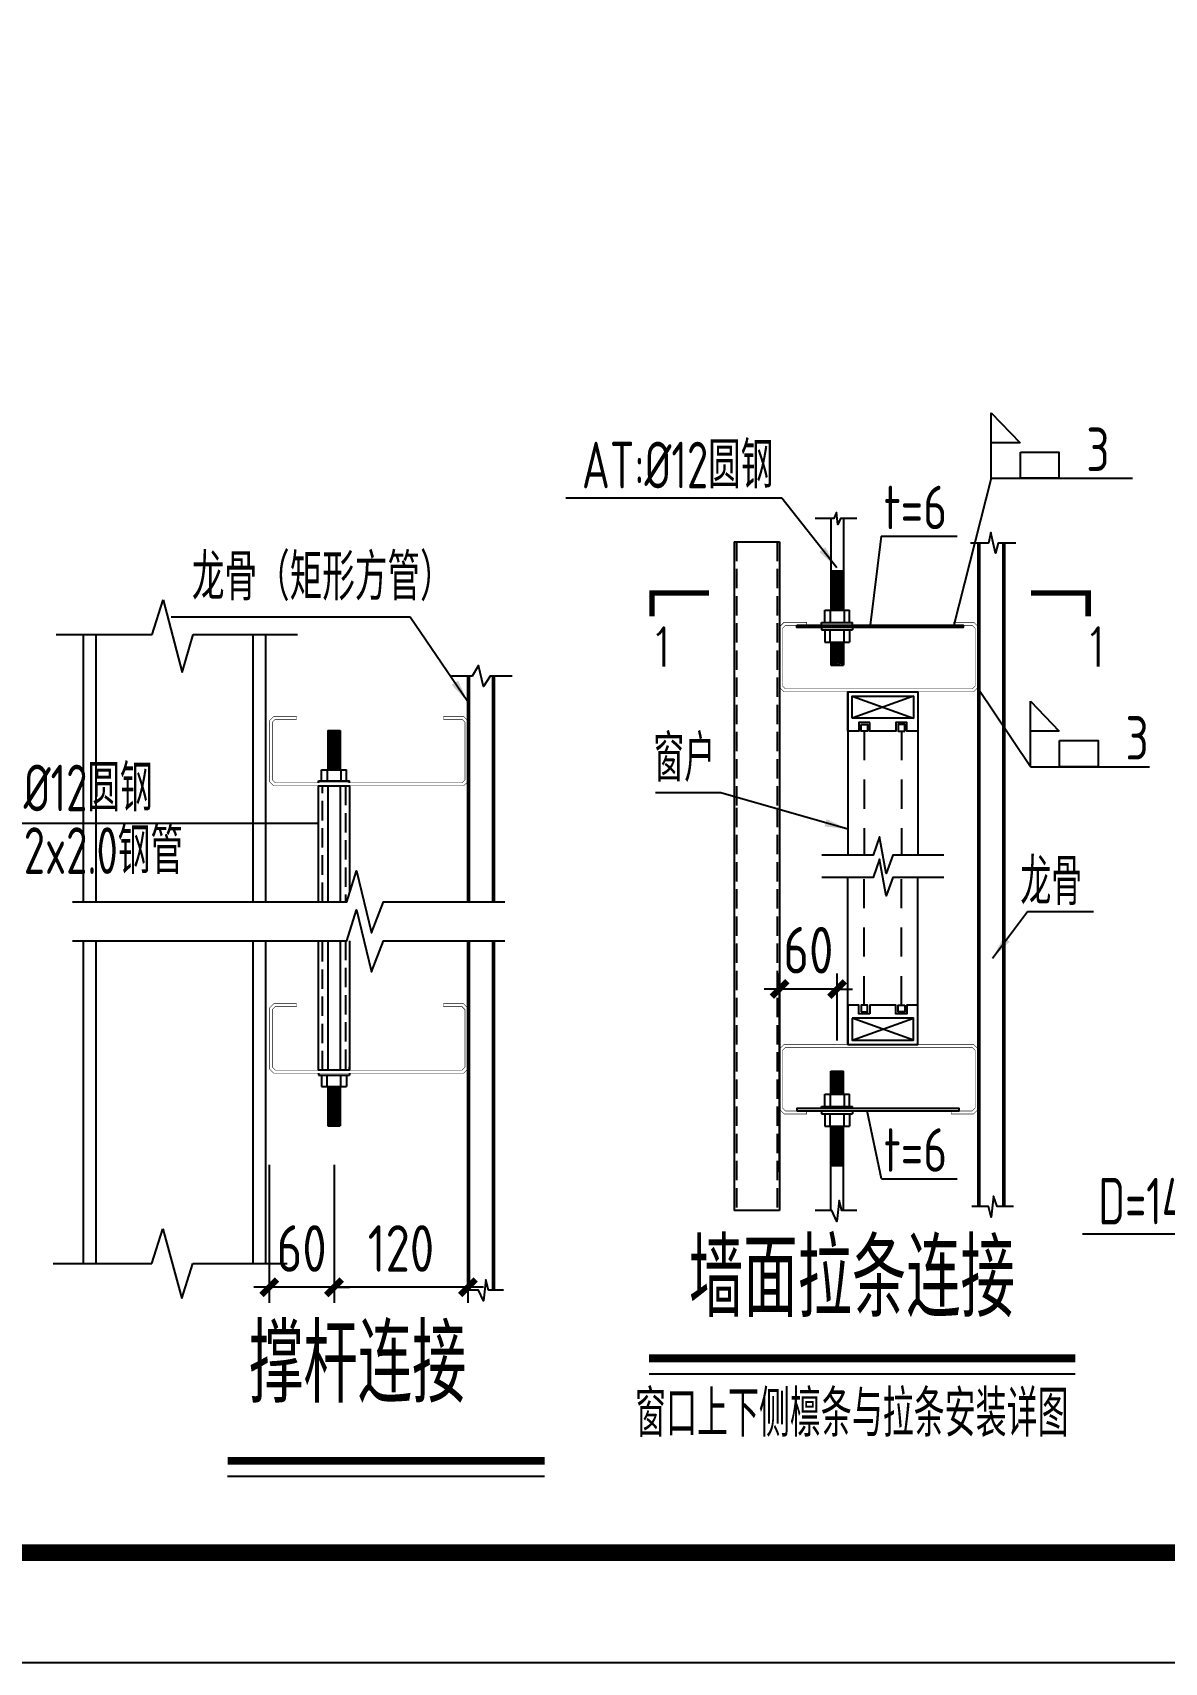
# Model space of a CAD drawing. Extents: x -33967 to 1773478, y -1022458 to -784650.
# Drawn here: x 1406397 to 1420984, y -1022458 to -1001458 of the extents above; entities that cross this region are included whole.
import ezdxf
from ezdxf.enums import TextEntityAlignment as Align

# ---------------------------------------------------------------- set-up
doc = ezdxf.new("R2010")
doc.units = 0
doc.header["$LTSCALE"] = 1000
doc.header["$MEASUREMENT"] = 0
doc.linetypes.add('DASH', pattern=[0.35, 0.25, -0.1])
doc.linetypes.add('x2', pattern=[1.25, 0.75, -0.5])
for name, color, linetype in [('AXIS', 3, 'Continuous'), ('BEAM', 4, 'Continuous'), ('GZ', 50, 'Continuous'), ('LT', 27, 'Continuous'), ('PUB_TEXT', 7, 'Continuous'), ('PUB_TITLE', 4, 'Continuous'), ('PZ', 202, 'Continuous'), ('TEXT', 7, 'Continuous'), ('THIN', 7, 'Continuous'), ('WINDOW', 4, 'Continuous'), ('细实线', 6, 'Continuous')]:
    doc.layers.add(name, color=color, linetype=linetype)
doc.styles.add('_TCH_DIM_T3', font='SIMPLEX', dxfattribs={"width": 0.705882, "bigfont": 'GBCBIG'})
doc.styles.add('C', font='tssdeng.shx', dxfattribs={"height": 3, "bigfont": 'tssdchn.shx'})
doc.styles.add('SIM-TSSC', font='simplex.shx', dxfattribs={"width": 0.8, "bigfont": 'tssdchn.shx'})
doc.styles.add('TSSD_Dimension', font='Tssdeng.shx', dxfattribs={"width": 0.8, "bigfont": 'hztxt.shx'})
doc.styles.add('TSSD_Label', font='tssdeng.shx', dxfattribs={"width": 0.7, "bigfont": 'hztxt.shx'})
doc.styles.add('标准字体', font='tssdeng.shx', dxfattribs={"width": 0.7, "bigfont": 'tssdchn.shx'})
doc.dimstyles.new('TCH-200-1', dxfattribs={"dimtxt": 595, "dimasz": 200, "dimexe": 500, "dimexo": 600, "dimgap": 252.5, "dimtad": 1, "dimdec": 0, "dimzin": 0, "dimdsep": 46, "dimtxsty": '_TCH_DIM_T3', "dimblk": 'ARCHTICK', "dimcen": 0.09, "dimclrd": 3, "dimclre": 3, "dimclrt": 7, "dimazin": 2, "dimtfac": 1, "dimtdec": 0, "dimtix": 1, "dimtmove": 2, "dimatfit": 3, "dimfxl": 1, "dimtolj": 1, "dimtzin": 0, "dimarcsym": 0})
doc.dimstyles.new('TSSD_20_200', dxfattribs={"dimtxt": 600, "dimasz": 200, "dimexe": 200, "dimexo": 500, "dimgap": 200, "dimtad": 1, "dimdec": 0, "dimlfac": 0.05, "dimzin": 0, "dimdsep": 46, "dimtxsty": 'TSSD_Dimension', "dimblk": 'ARCHTICK', "dimblk1": 'ARCHTICK', "dimblk2": 'ARCHTICK', "dimcen": 0, "dimdle": 200, "dimclrt": 7, "dimadec": 0, "dimazin": 0, "dimtfac": 1, "dimtdec": 0, "dimtix": 1, "dimtmove": 2, "dimatfit": 3, "dimfxl": 1, "dimtolj": 1, "dimtzin": 0, "dimarcsym": 0})

# ---------------------------------------------------------------- blocks, each defined once
blk = doc.blocks.new('_ArchTick')
at = {"color": 0, "linetype": 'ByBlock', "const_width": 0.4}
blk.add_lwpolyline([(-0.5, -0.5), (0.5, 0.5)], dxfattribs=at)
blk = doc.blocks.new('*D1866')
at = {"layer": 'AXIS', "color": 0, "linetype": 'ByBlock', "lineweight": -2, "transparency": 16777216}
for p, q in [((1410283, -1016046), (1410283, -1017825)), ((1412008, -1016138), (1412008, -1017825)), ((1412208, -1017625), (1410083, -1017625))]:
    blk.add_line(p, q, dxfattribs=at)
at = {"layer": 'Defpoints', "color": 0, "linetype": 'ByBlock', "transparency": 16777216}
for p in [(1410283, -1015546, 2889), (1412008, -1015638), (1410283, -1017625)]:
    blk.add_point(p, dxfattribs=at)
at = {"layer": 'AXIS', "color": 0, "linetype": 'ByBlock', "lineweight": -2, "transparency": 16777216, "xscale": 200, "yscale": 200, "zscale": 200, "rotation": 180}
blk.add_blockref('_ArchTick', (1410283, -1017625), dxfattribs=at)
at = {"layer": 'AXIS', "color": 0, "linetype": 'ByBlock', "lineweight": -2, "transparency": 16777216, "xscale": 200, "yscale": 200, "zscale": 200}
blk.add_blockref('_ArchTick', (1412008, -1017625), dxfattribs=at)
at = {"layer": 'AXIS', "color": 7, "linetype": 'ByBlock', "transparency": 16777216, "insert": (1411145, -1017125), "char_height": 600, "attachment_point": 5, "style": 'TSSD_Dimension'}
blk.add_mtext('\\A1;120', dxfattribs=at)
blk = doc.blocks.new('*D1867')
at = {"layer": 'AXIS', "color": 0, "linetype": 'ByBlock', "lineweight": -2, "transparency": 16777216}
for p, q in [((1409448, -1016046), (1409448, -1017825)), ((1410283, -1016046), (1410283, -1017825)), ((1409448, -1017625), (1409248, -1017625)), ((1410283, -1017625), (1409448, -1017625)), ((1410283, -1017625), (1410483, -1017625))]:
    blk.add_line(p, q, dxfattribs=at)
at = {"layer": 'Defpoints', "color": 0, "linetype": 'ByBlock', "transparency": 16777216}
for p in [(1409448, -1015546), (1410283, -1015546), (1409448, -1017625)]:
    blk.add_point(p, dxfattribs=at)
at = {"layer": 'AXIS', "color": 0, "linetype": 'ByBlock', "lineweight": -2, "transparency": 16777216, "xscale": 200, "yscale": 200, "zscale": 200}
blk.add_blockref('_ArchTick', (1409448, -1017625), dxfattribs=at)
at = {"layer": 'AXIS', "color": 0, "linetype": 'ByBlock', "lineweight": -2, "transparency": 16777216, "xscale": 200, "yscale": 200, "zscale": 200, "rotation": 180}
blk.add_blockref('_ArchTick', (1410283, -1017625), dxfattribs=at)
at = {"layer": 'AXIS', "color": 7, "linetype": 'ByBlock', "transparency": 16777216, "insert": (1409865, -1017125), "char_height": 600, "attachment_point": 5, "style": 'TSSD_Dimension'}
blk.add_mtext('\\A1;60', dxfattribs=at)
blk = doc.blocks.new('*D1910')
at = {"layer": 'AXIS', "color": 0, "linetype": 'ByBlock', "lineweight": -2, "transparency": 16777216}
for p, q in [((1416024, -1016136), (1416024, -1013582)), ((1416766, -1014446), (1416766, -1013582)), ((1416024, -1013782), (1415824, -1013782)), ((1416766, -1013782), (1416024, -1013782)), ((1416766, -1013782), (1416966, -1013782))]:
    blk.add_line(p, q, dxfattribs=at)
at = {"layer": 'Defpoints', "color": 0, "linetype": 'ByBlock', "transparency": 16777216}
for p in [(1416024, -1013782), (1416766, -1014946), (1416024, -1016636)]:
    blk.add_point(p, dxfattribs=at)
at = {"layer": 'AXIS', "color": 0, "linetype": 'ByBlock', "lineweight": -2, "transparency": 16777216, "xscale": 200, "yscale": 200, "zscale": 200}
blk.add_blockref('_ArchTick', (1416024, -1013782), dxfattribs=at)
at = {"layer": 'AXIS', "color": 0, "linetype": 'ByBlock', "lineweight": -2, "transparency": 16777216, "xscale": 200, "yscale": 200, "zscale": 200, "rotation": 180}
blk.add_blockref('_ArchTick', (1416766, -1013782), dxfattribs=at)
at = {"layer": 'AXIS', "color": 7, "linetype": 'ByBlock', "transparency": 16777216, "insert": (1416395, -1013282), "char_height": 600, "attachment_point": 5, "style": 'TSSD_Dimension'}
blk.add_mtext('\\A1;60', dxfattribs=at)

msp = doc.modelspace()

# ---------------------------------------------------------------- linework, layer by layer
for p, q in [((1418751.8, -1006356.9), (1419123.7, -1006742.9)), ((1418751.8, -1007199.3), (1418751.8, -1006356.9)), ((1419123.7, -1006742.9), (1418751.8, -1006742.9)), ((1415437.9, -1008018.8), (1416023.6, -1008018.8)), ((1415437.9, -1008018.8), (1415437.9, -1011445.8)), ((1416023.6, -1008018.8), (1416023.6, -1011445.8)), ((1416606.1, -1008898.8, -1444.7), (1416926.1, -1008898.8, -1444.7)), ((1416606.1, -1009058.8, -1444.7), (1416606.1, -1008898.8, -1444.7)), ((1416676.9, -1008898.8, -1444.7), (1416676.9, -1009058.8, -1444.7)), ((1416855.3, -1008898.8, -1444.7), (1416855.3, -1009058.8, -1444.7)), ((1416926.1, -1009058.8, -1444.7), (1416926.1, -1008898.8, -1444.7)), ((1416566.1, -1009058.8, -1444.7), (1416966.1, -1009058.8, -1444.7)), ((1416566.1, -1009087, -1444.7), (1416566.1, -1009058.8, -1444.7)), ((1416566.1, -1009125.4, -1444.7), (1416566.1, -1009152.1, -1444.7)), ((1416566.1, -1009152.1, -1444.7), (1416966.1, -1009152.1, -1444.7)), ((1416606.1, -1009152.1, -1444.7), (1416606.1, -1009312.1, -1444.7)), ((1416676.9, -1009312.1, -1444.7), (1416676.9, -1009152.1, -1444.7)), ((1416855.3, -1009312.1, -1444.7), (1416855.3, -1009152.1, -1444.7)), ((1416926.1, -1009152.1, -1444.7), (1416926.1, -1009312.1, -1444.7)), ((1416966.1, -1009087, -1444.7), (1416966.1, -1009058.8, -1444.7)), ((1416966.1, -1009125.4, -1444.7), (1416966.1, -1009152.1, -1444.7)), ((1416606.1, -1009312.1, -1444.7), (1416926.1, -1009312.1, -1444.7)), ((1419256.3, -1010075), (1419628.2, -1010461)), ((1419256.3, -1010917.4), (1419256.3, -1010075)), ((1419628.2, -1010461), (1419256.3, -1010461)), ((1410122.6, -1011099.3, 2889.5), (1410122.6, -1010955.7, 2889.5)), ((1410122.6, -1010955.7, 2889.5), (1410442.6, -1010955.7, 2889.5)), ((1410193.5, -1010955.7, 2889.5), (1410193.5, -1011099.3, 2889.5)), ((1410371.8, -1010955.7, 2889.5), (1410371.8, -1011099.3, 2889.5)), ((1410442.6, -1011099.3, 2889.5), (1410442.6, -1010955.7, 2889.5)), ((1415437.9, -1011445.8), (1415437.9, -1016636.1)), ((1416023.6, -1011445.8), (1416023.6, -1016636.1)), ((1410082.6, -1014865.9, 2889.5), (1410082.6, -1014892.5, 2889.5)), ((1410082.6, -1014892.5, 2889.5), (1410482.6, -1014892.5, 2889.5)), ((1410122.6, -1014892.5, 2889.5), (1410122.6, -1015039.2, 2889.5)), ((1410193.5, -1015039.2, 2889.5), (1410193.5, -1014892.5, 2889.5)), ((1410371.8, -1015039.2, 2889.5), (1410371.8, -1014892.5, 2889.5)), ((1410442.6, -1014892.5, 2889.5), (1410442.6, -1015039.2, 2889.5)), ((1410482.6, -1014865.9, 2889.5), (1410482.6, -1014892.5, 2889.5)), ((1410122.6, -1015039.2, 2889.5), (1410442.6, -1015039.2, 2889.5)), ((1416606.1, -1015136.5), (1416926.1, -1015136.5)), ((1416606.1, -1015296.5), (1416606.1, -1015136.5)), ((1416676.9, -1015136.5), (1416676.9, -1015296.5)), ((1416855.3, -1015136.5), (1416855.3, -1015296.5)), ((1416926.1, -1015296.5), (1416926.1, -1015136.5)), ((1416566.1, -1015323.1), (1416566.1, -1015296.5)), ((1416566.1, -1015296.5), (1416966.1, -1015296.5)), ((1416966.1, -1015323.1), (1416966.1, -1015296.5)), ((1416566.1, -1015361.5), (1416566.1, -1015389.8)), ((1416566.1, -1015389.8), (1416966.1, -1015389.8)), ((1416606.1, -1015389.8), (1416606.1, -1015549.8)), ((1416606.1, -1015549.8), (1416926.1, -1015549.8)), ((1416676.9, -1015549.8), (1416676.9, -1015389.8)), ((1416855.3, -1015549.8), (1416855.3, -1015389.8)), ((1416926.1, -1015389.8), (1416926.1, -1015549.8)), ((1416966.1, -1015361.5), (1416966.1, -1015389.8)), ((1416023.6, -1016636.1), (1415437.9, -1016636.1))]:
    msp.add_line(p, q)
at = {"linetype": 'DASH'}
for p, q in [((1415469.5, -1008018.8), (1415469.5, -1011445.8)), ((1415992.1, -1008018.8), (1415992.1, -1011445.8)), ((1415469.5, -1011445.8), (1415469.5, -1016636.1)), ((1415992.1, -1011445.8), (1415992.1, -1016636.1))]:
    msp.add_line(p, q, dxfattribs=at)
for points, elevation in [([(1419128.1, -1006863), (1419624, -1006863), (1419624, -1007199.3), (1419128.1, -1007199.3)], 0), ([(1416244.6, -1009095.4), (1418391.3, -1009095.4), (1418391.3, -1009125.4), (1416244.6, -1009125.4)], -1444.7), ([(1419632.6, -1010581.1), (1420128.5, -1010581.1), (1420128.5, -1010917.4), (1419632.6, -1010917.4)], 0), ([(1416244.8, -1015353.1), (1418339.9, -1015353.1), (1418339.9, -1015323.1), (1416244.8, -1015323.1)], 0)]:
    msp.add_lwpolyline(points, close=True, dxfattribs=dict(elevation=elevation))
for points in [[(1406910, -1012659.1), (1407390, -1012659.1), (1410445.9, -1012659.1), (1410573.9, -1012259.1), (1410763.2, -1013058.1), (1410919.5, -1012659.1), (1411189.1, -1012659.1), (1412481.8, -1012659.1)], [(1406910, -1013159.6), (1407390, -1013159.6), (1410445.9, -1013159.6), (1410573.9, -1012759.6), (1410763.2, -1013558.6), (1410919.5, -1013159.6), (1411189.1, -1013159.6), (1412481.8, -1013159.6)]]:
    msp.add_lwpolyline(points)
at = {"color": 3, "const_width": 100, "elevation": 0}
msp.add_lwpolyline([(1414343, -1018540.6), (1419835, -1018540.6)], dxfattribs=at)
at = {"color": 3, "elevation": 0}
msp.add_lwpolyline([(1414343, -1018740.6), (1419835, -1018740.6)], dxfattribs=at)
at = {"color": 3, "const_width": 100}
msp.add_lwpolyline([(1408910.7, -1019860), (1412996.3, -1019860)], dxfattribs=at)
at = {"color": 3}
msp.add_lwpolyline([(1408910.7, -1020060), (1412996.3, -1020060)], dxfattribs=at)
at = {"layer": 'AXIS', "linetype": 'ByBlock'}
for p, q in [((1418751.8, -1007199.3), (1418268.8, -1009095.4, -1444.7)), ((1418751.8, -1007199.3), (1420570.5, -1007199.3)), ((1417335.3, -1007948.1), (1417192.9, -1009095.4, -1444.7)), ((1417335.3, -1007948.1), (1418311.6, -1007948.1)), ((1419256.3, -1010917.4), (1418577, -1009902, -1444.7)), ((1419256.3, -1010917.4), (1420791.4, -1010917.4)), ((1405335.5, -1011644.1, 1290.3), (1410082.6, -1011644.1)), ((1417336.7, -1016227.3, 1444.7), (1417152.3, -1015353.1)), ((1417336.7, -1016227.3, 1444.7), (1418313, -1016227.3, 1444.7))]:
    msp.add_line(p, q, dxfattribs=at)
at = {"layer": 'AXIS', "color": 3, "const_width": 70, "elevation": 0}
for points in [[(1415115.3, -1008678.6), (1414379.3, -1008678.6), (1414379.3, -1008980.1)], [(1419265.3, -1008678.6), (1420001.3, -1008678.6), (1420001.3, -1008980.1)]]:
    msp.add_lwpolyline(points, dxfattribs=at)
at = {"layer": 'BEAM', "linetype": 'ByBlock'}
msp.add_line((1406885.2, -1009215.8), (1407048.5, -1009215.8), dxfattribs=at)
at = {"layer": 'GZ'}
for p, q in [((1407936.7, -1009215.8), (1408079.7, -1008766.7)), ((1408079.7, -1008766.7), (1408324.7, -1009705.1)), ((1406702.4, -1009215.8), (1407936.7, -1009215.8)), ((1407048.5, -1009215.8), (1407048.5, -1012659.1)), ((1407211.9, -1009215.8), (1407211.9, -1012659.1)), ((1408324.7, -1009705.1), (1408467.6, -1009215.8)), ((1408467.6, -1009215.8), (1409811.8, -1009215.8)), ((1409234.3, -1009215.8), (1409234.3, -1012659.1)), ((1409397.6, -1009215.8), (1409397.6, -1012659.1)), ((1407048.5, -1013159.6), (1407048.5, -1017319.2)), ((1407211.9, -1013159.6), (1407211.9, -1017319.2)), ((1409234.3, -1013159.6), (1409234.3, -1017319.2)), ((1409397.6, -1013159.6), (1409397.6, -1017319.2)), ((1407933.3, -1017319.2), (1408076.2, -1016870.1)), ((1408076.2, -1016870.1), (1408321.2, -1017768.4)), ((1406662.3, -1017319.2), (1407933.3, -1017319.2)), ((1408321.2, -1017768.4), (1408464.1, -1017319.2)), ((1408464.1, -1017319.2), (1409679, -1017319.2))]:
    msp.add_line(p, q, dxfattribs=at)
at = {"layer": 'LT', "elevation": -1444.7}
for points in [[(1419069.8, -1008037.7), (1418841.2, -1008037.7), (1418805.4, -1008168), (1418748.2, -1007898.5), (1418717.4, -1008037.7), (1418483.1, -1008037.7)], [(1418583.6, -1016582.2), (1418583.6, -1008037.7)], [(1418603.6, -1016582.2), (1418603.6, -1008037.7)], [(1418901.1, -1008037.7), (1418901.1, -1016582.2)], [(1418921.1, -1008037.7), (1418921.1, -1016582.2)], [(1419040.9, -1016582.2), (1418829.1, -1016582.2), (1418781.3, -1016451.9), (1418751.2, -1016721.5), (1418717.4, -1016582.2), (1418502.5, -1016582.2)]]:
    msp.add_lwpolyline(points, dxfattribs=at)
at = {"layer": 'LT', "linetype": 'ByBlock', "const_width": 6.4}
for points, elevation in [([(1418268.8, -1009095.4), (1418268.8, -1009057), (1418526, -1009057), (1418583.6, -1009114.6), (1418583.6, -1009895.4), (1418526, -1009953), (1416081.2, -1009953), (1416023.6, -1009895.4), (1416023.6, -1009114.6), (1416081.2, -1009057), (1416373.3, -1009057), (1416373.3, -1009095.4), (1416100.4, -1009095.4), (1416062, -1009133.8), (1416062, -1009876.2), (1416100.4, -1009914.6), (1418506.8, -1009914.6), (1418545.2, -1009876.2), (1418545.2, -1009133.8), (1418506.8, -1009095.4), (1418320.3, -1009095.4)], -1444.7), ([(1418234.6, -1015353.1), (1418234.6, -1015391.5), (1418526, -1015391.5), (1418583.6, -1015333.9), (1418583.6, -1014553.1), (1418526, -1014495.5), (1416081.2, -1014495.5), (1416023.6, -1014553.1), (1416023.6, -1015333.9), (1416081.2, -1015391.5), (1416373.3, -1015391.5), (1416373.3, -1015353.1), (1416100.4, -1015353.1), (1416062, -1015314.7), (1416062, -1014572.3), (1416100.4, -1014533.9), (1418506.8, -1014533.9), (1418545.2, -1014572.3), (1418545.2, -1015314.7), (1418506.8, -1015353.1), (1418257.1, -1015353.1)], 0)]:
    msp.add_lwpolyline(points, close=True, dxfattribs=dict(at, elevation=elevation))
at = {"layer": 'LT'}
for points in [[(1412577.6, -1009752.4), (1412292.9, -1009752.4), (1412209.4, -1009882.7), (1412145.5, -1009613.1), (1412061.7, -1009752.4), (1411794.1, -1009752.4)], [(1412008.3, -1012659.1), (1412008.3, -1009752.4)], [(1412028.3, -1012659.1), (1412028.3, -1009752.4)], [(1412325.8, -1009752.4), (1412325.8, -1012659.1)], [(1412345.8, -1009752.4), (1412345.8, -1012659.1)], [(1412008.3, -1017660.1), (1412008.3, -1013159.6)], [(1412028.3, -1017660.1), (1412028.3, -1013159.6)], [(1412325.8, -1013159.6), (1412325.8, -1017660.1)], [(1412345.8, -1013159.6), (1412345.8, -1017660.1)], [(1412465.6, -1017660.1), (1412273.1, -1017660.1), (1412238.6, -1017529.8), (1412208.5, -1017799.3), (1412142.1, -1017660.1), (1411927.2, -1017660.1)]]:
    msp.add_lwpolyline(points, dxfattribs=at)
at = {"layer": 'LT', "linetype": 'ByBlock', "const_width": 6.4}
for points in [[(1411693.5, -1010306.7), (1411693.5, -1010268.3), (1411950.7, -1010268.3), (1412008.3, -1010325.9), (1412008.3, -1011106.7), (1411950.7, -1011164.3), (1409505.9, -1011164.3), (1409448.3, -1011106.7), (1409448.3, -1010325.9), (1409505.9, -1010268.3), (1409798, -1010268.3), (1409798, -1010306.7), (1409525.1, -1010306.7), (1409486.7, -1010345.1), (1409486.7, -1011087.5), (1409525.1, -1011125.9), (1411931.5, -1011125.9), (1411969.9, -1011087.5), (1411969.9, -1010345.1), (1411931.5, -1010306.7), (1411745, -1010306.7)], [(1411693.5, -1014009.3), (1411693.5, -1013970.9), (1411950.7, -1013970.9), (1412008.3, -1014028.5), (1412008.3, -1014809.3), (1411950.7, -1014866.9), (1409505.9, -1014866.9), (1409448.3, -1014809.3), (1409448.3, -1014028.5), (1409505.9, -1013970.9), (1409798, -1013970.9), (1409798, -1014009.3), (1409525.1, -1014009.3), (1409486.7, -1014047.7), (1409486.7, -1014790.1), (1409525.1, -1014828.5), (1411931.5, -1014828.5), (1411969.9, -1014790.1), (1411969.9, -1014047.7), (1411931.5, -1014009.3), (1411745, -1014009.3)]]:
    msp.add_lwpolyline(points, close=True, dxfattribs=at)
at = {"layer": 'PUB_TITLE'}
msp.add_lwpolyline([(1394494.4, -1022458.4), (1513294.4, -1022458.4), (1513294.4, -938458.4), (1394494.4, -938458.4)], close=True, dxfattribs=at)
at = {"layer": 'PUB_TITLE', "const_width": 212.1}
msp.add_lwpolyline([(1397314.7, -1021044.2), (1397314.7, -939872.6), (1511294.4, -939872.6), (1511294.4, -1021044.2)], close=True, dxfattribs=at)
at = {"layer": 'PZ'}
for p, q in [((1416686.1, -1007719.9, -1444.7), (1416686.1, -1008898.8, -1444.7)), ((1416846.1, -1007719.9, -1444.7), (1416846.1, -1008898.8, -1444.7)), ((1416686.1, -1008411.5, -1444.7), (1416832.7, -1008392.1, -1444.7)), ((1416686.1, -1008392.1, -1444.7), (1416846.1, -1008392.1, -1444.7)), ((1416686.1, -1008432.7, -1444.7), (1416846.1, -1008411.5, -1444.7)), ((1416686.1, -1008453.9, -1444.7), (1416846.1, -1008432.7, -1444.7)), ((1416686.1, -1008475.1, -1444.7), (1416846.1, -1008453.9, -1444.7)), ((1416686.1, -1008496.3, -1444.7), (1416846.1, -1008475.1, -1444.7)), ((1416686.1, -1008517.4, -1444.7), (1416846.1, -1008496.3, -1444.7)), ((1416686.1, -1008538.6, -1444.7), (1416846.1, -1008517.4, -1444.7)), ((1416686.1, -1008559.8, -1444.7), (1416846.1, -1008538.6, -1444.7)), ((1416686.1, -1008581, -1444.7), (1416846.1, -1008559.8, -1444.7)), ((1416686.1, -1008602.2, -1444.7), (1416846.1, -1008581, -1444.7)), ((1416686.1, -1008623.4, -1444.7), (1416846.1, -1008602.2, -1444.7)), ((1416686.1, -1008644.5, -1444.7), (1416846.1, -1008623.4, -1444.7)), ((1416686.1, -1008665.7, -1444.7), (1416846.1, -1008644.5, -1444.7)), ((1416686.1, -1008686.9, -1444.7), (1416846.1, -1008665.7, -1444.7)), ((1416686.1, -1008708.1, -1444.7), (1416846.1, -1008686.9, -1444.7)), ((1416686.1, -1008729.3, -1444.7), (1416846.1, -1008708.1, -1444.7)), ((1416686.1, -1008750.5, -1444.7), (1416846.1, -1008729.3, -1444.7)), ((1416686.1, -1008771.7, -1444.7), (1416846.1, -1008750.5, -1444.7)), ((1416686.1, -1008792.8, -1444.7), (1416846.1, -1008771.7, -1444.7)), ((1416686.1, -1008814, -1444.7), (1416846.1, -1008792.8, -1444.7)), ((1416686.1, -1008835.2, -1444.7), (1416846.1, -1008814, -1444.7)), ((1416686.1, -1008856.4, -1444.7), (1416846.1, -1008835.2, -1444.7)), ((1416686.1, -1008877.6, -1444.7), (1416846.1, -1008856.4, -1444.7)), ((1416686.1, -1008898.8, -1444.7), (1416846.1, -1008877.6, -1444.7)), ((1416686.1, -1009312.1, -1444.7), (1416686.1, -1009608.7, -1444.7)), ((1416686.1, -1009313.9, -1444.7), (1416846.1, -1009335.1, -1444.7)), ((1416686.1, -1009335.1, -1444.7), (1416846.1, -1009356.2, -1444.7)), ((1416686.1, -1009356.2, -1444.7), (1416846.1, -1009377.4, -1444.7)), ((1416686.1, -1009377.4, -1444.7), (1416846.1, -1009398.6, -1444.7)), ((1416686.1, -1009398.6, -1444.7), (1416846.1, -1009419.8, -1444.7)), ((1416686.1, -1009419.8, -1444.7), (1416846.1, -1009441, -1444.7)), ((1416686.1, -1009441, -1444.7), (1416846.1, -1009462.2, -1444.7)), ((1416686.1, -1009462.2, -1444.7), (1416846.1, -1009483.4, -1444.7)), ((1416846.1, -1009312.1, -1444.7), (1416846.1, -1009608.7, -1444.7)), ((1416686.1, -1009483.4, -1444.7), (1416846.1, -1009504.5, -1444.7)), ((1416686.1, -1009504.5, -1444.7), (1416846.1, -1009525.7, -1444.7)), ((1416686.1, -1009525.7, -1444.7), (1416846.1, -1009546.9, -1444.7)), ((1416686.1, -1009546.9, -1444.7), (1416846.1, -1009568.1, -1444.7)), ((1416686.1, -1009568.1, -1444.7), (1416846.1, -1009589.3, -1444.7)), ((1416686.1, -1009589.3, -1444.7), (1416832.7, -1009608.7, -1444.7)), ((1416686.1, -1009608.7, -1444.7), (1416846.1, -1009608.7, -1444.7)), ((1410202.6, -1010449, 2889.5), (1410362.6, -1010449, 2889.5)), ((1410202.6, -1010468.4, 2889.5), (1410349.2, -1010449, 2889.5)), ((1410202.6, -1010449, 2889.5), (1410202.6, -1010955.7, 2889.5)), ((1410202.6, -1010489.6, 2889.5), (1410362.6, -1010468.4, 2889.5)), ((1410202.6, -1010510.8, 2889.5), (1410362.6, -1010489.6, 2889.5)), ((1410202.6, -1010532, 2889.5), (1410362.6, -1010510.8, 2889.5)), ((1410362.6, -1010449, 2889.5), (1410362.6, -1010955.7, 2889.5)), ((1410202.6, -1010553.2, 2889.5), (1410362.6, -1010532, 2889.5)), ((1410202.6, -1010574.4, 2889.5), (1410362.6, -1010553.2, 2889.5)), ((1410202.6, -1010595.5, 2889.5), (1410362.6, -1010574.4, 2889.5)), ((1410202.6, -1010616.7, 2889.5), (1410362.6, -1010595.5, 2889.5)), ((1410202.6, -1010637.9, 2889.5), (1410362.6, -1010616.7, 2889.5)), ((1410202.6, -1010659.1, 2889.5), (1410362.6, -1010637.9, 2889.5)), ((1410202.6, -1010680.3, 2889.5), (1410362.6, -1010659.1, 2889.5)), ((1410202.6, -1010701.5, 2889.5), (1410362.6, -1010680.3, 2889.5)), ((1410202.6, -1010722.7, 2889.5), (1410362.6, -1010701.5, 2889.5)), ((1410202.6, -1010743.8, 2889.5), (1410362.6, -1010722.7, 2889.5)), ((1410202.6, -1010765, 2889.5), (1410362.6, -1010743.8, 2889.5)), ((1410202.6, -1010786.2, 2889.5), (1410362.6, -1010765, 2889.5)), ((1410202.6, -1010807.4, 2889.5), (1410362.6, -1010786.2, 2889.5)), ((1410202.6, -1010828.6, 2889.5), (1410362.6, -1010807.4, 2889.5)), ((1410202.6, -1010849.8, 2889.5), (1410362.6, -1010828.6, 2889.5)), ((1410202.6, -1010870.9, 2889.5), (1410362.6, -1010849.8, 2889.5)), ((1410202.6, -1010892.1, 2889.5), (1410362.6, -1010870.9, 2889.5)), ((1410202.6, -1010913.3, 2889.5), (1410362.6, -1010892.1, 2889.5)), ((1410202.6, -1010934.5, 2889.5), (1410362.6, -1010913.3, 2889.5)), ((1410202.6, -1010955.7, 2889.5), (1410362.6, -1010934.5, 2889.5)), ((1410202.6, -1011164.3, 2889.5), (1410202.6, -1012659.1, 2889.5)), ((1410362.6, -1011164.3, 2889.5), (1410362.6, -1012659.1, 2889.5)), ((1410202.6, -1013159.6, 2889.5), (1410202.6, -1014828.5, 2889.5)), ((1410362.6, -1013159.6, 2889.5), (1410362.6, -1014828.5, 2889.5)), ((1416686.1, -1014839.9), (1416846.1, -1014839.9)), ((1416686.1, -1014859.3), (1416832.7, -1014839.9)), ((1416686.1, -1015136.5), (1416686.1, -1014839.9)), ((1416686.1, -1014880.5), (1416846.1, -1014859.3)), ((1416686.1, -1014901.6), (1416846.1, -1014880.5)), ((1416686.1, -1014922.8), (1416846.1, -1014901.6)), ((1416686.1, -1014944), (1416846.1, -1014922.8)), ((1416846.1, -1015136.5), (1416846.1, -1014839.9)), ((1410202.6, -1015039.2, 2889.5), (1410202.6, -1015545.9, 2889.5)), ((1410202.6, -1015039.2, 2889.5), (1410362.6, -1015060.4, 2889.5)), ((1410202.6, -1015060.4, 2889.5), (1410362.6, -1015081.6, 2889.5)), ((1410202.6, -1015081.6, 2889.5), (1410362.6, -1015102.8, 2889.5)), ((1410202.6, -1015102.8, 2889.5), (1410362.6, -1015123.9, 2889.5)), ((1410202.6, -1015123.9, 2889.5), (1410362.6, -1015145.1, 2889.5)), ((1410362.6, -1015039.2, 2889.5), (1410362.6, -1015545.9, 2889.5)), ((1416686.1, -1014965.2), (1416846.1, -1014944)), ((1416686.1, -1014986.4), (1416846.1, -1014965.2)), ((1416686.1, -1015007.6), (1416846.1, -1014986.4)), ((1416686.1, -1015028.8), (1416846.1, -1015007.6)), ((1416686.1, -1015049.9), (1416846.1, -1015028.8)), ((1416686.1, -1015071.1), (1416846.1, -1015049.9)), ((1416686.1, -1015092.3), (1416846.1, -1015071.1)), ((1416686.1, -1015113.5), (1416846.1, -1015092.3)), ((1416686.1, -1015134.7), (1416846.1, -1015113.5)), ((1410202.6, -1015145.1, 2889.5), (1410362.6, -1015166.3, 2889.5)), ((1410202.6, -1015166.3, 2889.5), (1410362.6, -1015187.5, 2889.5)), ((1410202.6, -1015187.5, 2889.5), (1410362.6, -1015208.7, 2889.5)), ((1410202.6, -1015208.7, 2889.5), (1410362.6, -1015229.9, 2889.5)), ((1410202.6, -1015229.9, 2889.5), (1410362.6, -1015251.1, 2889.5)), ((1410202.6, -1015251.1, 2889.5), (1410362.6, -1015272.2, 2889.5)), ((1410202.6, -1015272.2, 2889.5), (1410362.6, -1015293.4, 2889.5)), ((1410202.6, -1015293.4, 2889.5), (1410362.6, -1015314.6, 2889.5)), ((1410202.6, -1015314.6, 2889.5), (1410362.6, -1015335.8, 2889.5)), ((1410202.6, -1015335.8, 2889.5), (1410362.6, -1015357, 2889.5)), ((1410202.6, -1015357, 2889.5), (1410362.6, -1015378.2, 2889.5)), ((1410202.6, -1015378.2, 2889.5), (1410362.6, -1015399.4, 2889.5)), ((1410202.6, -1015399.4, 2889.5), (1410362.6, -1015420.5, 2889.5)), ((1410202.6, -1015420.5, 2889.5), (1410362.6, -1015441.7, 2889.5)), ((1410202.6, -1015441.7, 2889.5), (1410362.6, -1015462.9, 2889.5)), ((1410202.6, -1015462.9, 2889.5), (1410362.6, -1015484.1, 2889.5)), ((1410202.6, -1015484.1, 2889.5), (1410362.6, -1015505.3, 2889.5)), ((1410202.6, -1015505.3, 2889.5), (1410362.6, -1015526.5, 2889.5)), ((1410202.6, -1015526.5, 2889.5), (1410349.2, -1015545.9, 2889.5)), ((1410202.6, -1015545.9, 2889.5), (1410362.6, -1015545.9, 2889.5)), ((1416686.1, -1016636.5), (1416686.1, -1015549.8)), ((1416686.1, -1015549.8), (1416846.1, -1015571)), ((1416846.1, -1016636.5), (1416846.1, -1015549.8)), ((1416686.1, -1015571), (1416846.1, -1015592.2)), ((1416686.1, -1015592.2), (1416846.1, -1015613.3)), ((1416686.1, -1015613.3), (1416846.1, -1015634.5)), ((1416686.1, -1015634.5), (1416846.1, -1015655.7)), ((1416686.1, -1015655.7), (1416846.1, -1015676.9)), ((1416686.1, -1015676.9), (1416846.1, -1015698.1)), ((1416686.1, -1015698.1), (1416846.1, -1015719.3)), ((1416686.1, -1015719.3), (1416846.1, -1015740.5)), ((1416686.1, -1015740.5), (1416846.1, -1015761.6)), ((1416686.1, -1015761.6), (1416846.1, -1015782.8)), ((1416686.1, -1015782.8), (1416846.1, -1015804)), ((1416686.1, -1015804), (1416846.1, -1015825.2)), ((1416686.1, -1015825.2), (1416846.1, -1015846.4)), ((1416686.1, -1015846.4), (1416846.1, -1015867.6)), ((1416686.1, -1015867.6), (1416846.1, -1015888.7)), ((1416686.1, -1015888.7), (1416846.1, -1015909.9)), ((1416686.1, -1015909.9), (1416846.1, -1015931.1)), ((1416686.1, -1015931.1), (1416846.1, -1015952.3)), ((1416686.1, -1015952.3), (1416846.1, -1015973.5)), ((1416686.1, -1015973.5), (1416846.1, -1015994.7)), ((1416686.1, -1015994.7), (1416846.1, -1016015.9)), ((1416686.1, -1016015.9), (1416846.1, -1016037)), ((1416686.1, -1016037), (1416832.7, -1016056.5)), ((1416686.1, -1016056.5), (1416846.1, -1016056.5))]:
    msp.add_line(p, q, dxfattribs=at)
for points, elevation in [([(1417021, -1007719.9), (1416807.7, -1007719.9), (1416776.4, -1007797.7), (1416756.4, -1007644), (1416723, -1007719.9), (1416482.5, -1007719.9)], -4334.2), ([(1417021, -1016636.5), (1416828.5, -1016636.5), (1416794, -1016506.2), (1416763.9, -1016775.8), (1416697.5, -1016636.5), (1416482.5, -1016636.5)], -2889.5)]:
    msp.add_lwpolyline(points, dxfattribs=dict(at, elevation=elevation))
at = {"layer": 'WINDOW', "color": 4}
for p, q in [((1416905.5, -1009953, -1444.7), (1416905.5, -1012058.5, -1444.7)), ((1417805.4, -1009953, -1444.7), (1417805.4, -1012058.5, -1444.7)), ((1416905.5, -1014495.5), (1416905.5, -1012345.7, -1444.7)), ((1417805.4, -1014495.5), (1417805.4, -1012345.7, -1444.7))]:
    msp.add_line(p, q, dxfattribs=at)
at = {"layer": 'WINDOW', "color": 4, "linetype": 'x2', "ltscale": 0.5}
for p, q in [((1417116.4, -1010459.2, -1444.7), (1417116.4, -1012058.5, -1444.7)), ((1417594.5, -1010459.2, -1444.7), (1417594.5, -1012058.5, -1444.7)), ((1417116.4, -1013989.3), (1417116.4, -1012345.7, -1444.7)), ((1417594.5, -1013989.3), (1417594.5, -1012345.7, -1444.7))]:
    msp.add_line(p, q, dxfattribs=at)
at = {"layer": 'WINDOW', "color": 4}
for points, elevation in [([(1417186.7, -1010346.7), (1417046.1, -1010346.7), (1417046.1, -1010459.2), (1416905.5, -1010459.2), (1416905.5, -1009953), (1417805.4, -1009953), (1417805.4, -1010459.2), (1417664.8, -1010459.2), (1417664.8, -1010346.7), (1417524.2, -1010346.7), (1417524.2, -1010459.2), (1417186.7, -1010459.2), (1417186.7, -1010346.7)], -1444.7), ([(1417749.1, -1010009.3), (1416961.7, -1010290.5)], -1444.7), ([(1416961.7, -1010009.3), (1417749.1, -1010290.5)], -1444.7), ([(1418142.8, -1012345.7), (1417482, -1012345.7), (1417396, -1012582), (1417312.7, -1012109.5), (1417228.9, -1012345.7), (1416568, -1012345.7)], -1444.7), ([(1417186.7, -1014101.8), (1417046.1, -1014101.8), (1417046.1, -1013989.3), (1416905.5, -1013989.3), (1416905.5, -1014495.5), (1417805.4, -1014495.5), (1417805.4, -1013989.3), (1417664.8, -1013989.3), (1417664.8, -1014101.8), (1417524.2, -1014101.8), (1417524.2, -1013989.3), (1417186.7, -1013989.3), (1417186.7, -1014101.8)], 0), ([(1417749.1, -1014439.3), (1416961.7, -1014158.1)], 0), ([(1416961.7, -1014439.3), (1417749.1, -1014158.1)], 0)]:
    msp.add_lwpolyline(points, dxfattribs=dict(at, elevation=elevation))
at = {"layer": 'WINDOW', "color": 4, "elevation": -1444.7}
for points in [[(1416961.7, -1010290.5), (1416961.7, -1010009.3), (1417749.1, -1010009.3), (1417749.1, -1010290.5)], [(1417074.2, -1010374.9), (1417158.6, -1010374.9), (1417158.6, -1010459.2), (1417074.2, -1010459.2)], [(1417636.6, -1010459.2), (1417636.6, -1010374.9), (1417552.3, -1010374.9), (1417552.3, -1010459.2)], [(1417074.2, -1014073.7), (1417158.6, -1014073.7), (1417158.6, -1013989.3), (1417074.2, -1013989.3)], [(1417636.6, -1013989.3), (1417636.6, -1014073.7), (1417552.3, -1014073.7), (1417552.3, -1013989.3)], [(1416961.7, -1014158.1), (1416961.7, -1014439.3), (1417749.1, -1014439.3), (1417749.1, -1014158.1)]]:
    msp.add_lwpolyline(points, close=True, dxfattribs=at)
at = {"layer": 'WINDOW', "elevation": -1444.7}
msp.add_lwpolyline([(1418142.8, -1012058.5), (1417482, -1012058.5), (1417396, -1012294.7), (1417312.7, -1011822.2), (1417228.9, -1012058.5), (1416568, -1012058.5)], dxfattribs=at)
at = {"layer": '细实线'}
for p, q in [((1410082.6, -1011125.9, 2889.5), (1410082.6, -1011099.3, 2889.5)), ((1410082.6, -1011099.3, 2889.5), (1410482.6, -1011099.3, 2889.5)), ((1410482.6, -1011125.9, 2889.5), (1410482.6, -1011099.3, 2889.5)), ((1410082.6, -1014828.5, 2889.5), (1410082.6, -1014785.9, 2889.5)), ((1410482.6, -1014828.5, 2889.5), (1410482.6, -1014785.9, 2889.5))]:
    msp.add_line(p, q, dxfattribs=at)
at = {"layer": '细实线', "linetype": 'DASH'}
for p, q in [((1410135.7, -1012659.1, -5778.9), (1410135.7, -1011164.3, -5778.9)), ((1410429.6, -1011164.3, -5778.9), (1410429.6, -1012659.1, -5778.9)), ((1410135.7, -1014828.5, -5778.9), (1410135.7, -1013159.6, -5778.9)), ((1410429.6, -1013159.6, -5778.9), (1410429.6, -1014828.5, -5778.9))]:
    msp.add_line(p, q, dxfattribs=at)
at = {"layer": '细实线'}
for points in [[(1410082.6, -1012659.1), (1410082.6, -1011164.3), (1410482.6, -1011164.3), (1410482.6, -1012544.3)], [(1410482.6, -1013159.6), (1410482.6, -1014828.5), (1410082.6, -1014828.5), (1410082.6, -1013159.6)]]:
    msp.add_lwpolyline(points, dxfattribs=at)

# ---------------------------------------------------------------- texts
at = {"layer": 'AXIS', "color": 3, "style": 'SIM-TSSC', "width": 0.8}
for p in [(1414343.8, -1009625.6), (1419941.6, -1009625.6)]:
    msp.add_text('1', height=500, dxfattribs=at).set_placement(p)
at = {"layer": 'PUB_TEXT', "style": 'C', "width": 0.8}
for s, p in [('3', (1419977.3, -1007108)), ('t=6', (1417366.7, -1007856.8)), ('3', (1420481.8, -1010826.1)), ('t=6', (1417368.1, -1016136, 1444.7))]:
    msp.add_text(s, height=560, dxfattribs=at).set_placement(p)
at = {"layer": 'TEXT', "style": '标准字体', "width": 0.7}
for s, p in [('龙骨', (1419126.7, -1012699.8, -1487.8)), ('窗口上下侧檩条与拉条安装详图', (1414162.2, -1019551, -1487.8))]:
    msp.add_text(s, height=600, dxfattribs=at).set_placement(p)
at = {"layer": 'TEXT', "style": 'TSSD_Label', "width": 0.7}
for s, p in [('墙面拉条连接', (1414856.8, -1018308.6)), ('撑杆连接', (1409187.8, -1019411.3))]:
    msp.add_text(s, height=1000, dxfattribs=at).set_placement(p, align=Align.BOTTOM_LEFT)
at = {"layer": 'THIN', "width": 0.7}
for s, style, p in [('AT:%%C12圆钢', 'TSSD_Dimension', (1413476.6, -1007330.2, 66597.1)), ('龙骨（矩形方管）', 'TSSD_Dimension', (1408450.5, -1008773.9)), ('窗户', '标准字体', (1414396.7, -1011109.7, -1444.7)), ('CG:%%C12圆钢', 'TSSD_Dimension', (1405524.8, -1011491.1, 64691.3)), ('%%C32x2.0钢管', 'TSSD_Dimension', (1405655.2, -1012298.6, 64691.3)), ('D=14孔', 'TSSD_Dimension', (1420132.7, -1016814.8, 66394.4))]:
    msp.add_text(s, height=600, dxfattribs=dict(at, style=style)).set_placement(p)

# ---------------------------------------------------------------- dimensions: what is measured, and where the dimension line sits
at = {"layer": 'AXIS', "linetype": 'ByBlock'}
for base, p1, p2, text, picture, middle in [((1416023.6, -1013782.1), (1416766.1, -1014946.2), (1416023.6, -1016636.1), '60', '*D1910', (1416394.9, -1013282.1)), ((1409448.3, -1017624.9), (1410282.6, -1015545.9), (1409448.3, -1015545.9), '60', '*D1867', (1409865.5, -1017124.9)), ((1410282.6, -1017624.9), (1412008.3, -1015638.4), (1410282.6, -1015545.9, 2889.5), '120', '*D1866', (1411145.5, -1017124.9))]:
    dim = msp.add_linear_dim(base=base, p1=p1, p2=p2, angle=180, text=text, dimstyle='TSSD_20_200', dxfattribs=at)
    dim.commit()
    dim.dimension.update_dxf_attribs({"geometry": picture, "text_midpoint": middle})

# ---------------------------------------------------------------- leaders
at = {"layer": 'AXIS'}
for points in [[(1416761.7, -1008355.4, -1444.7), (1416052.6, -1007456.6, -1444.7), (1413270.3, -1007456.6, -1444.7)], [(1412008.3, -1010083.6), (1411265.3, -1008992.3), (1408183.1, -1008992.3)], [(1416905.5, -1011722.6, -1444.7), (1415266.7, -1011253.4, -1444.7), (1414424.3, -1011253.4, -1444.7)], [(1418770.1, -1013382.5, -1444.7), (1419219.5, -1012784.1, -1444.7), (1420071, -1012784.1, -1444.7)], [(1423417.8, -1017840, -1647.5), (1422708.7, -1016941.2, -1647.5), (1419926.4, -1016941.2, -1647.5)]]:
    msp.add_leader(points, dimstyle='TCH-200-1', override={"dimasz": 300}, dxfattribs=at)

doc.saveas('drawing.dxf')
